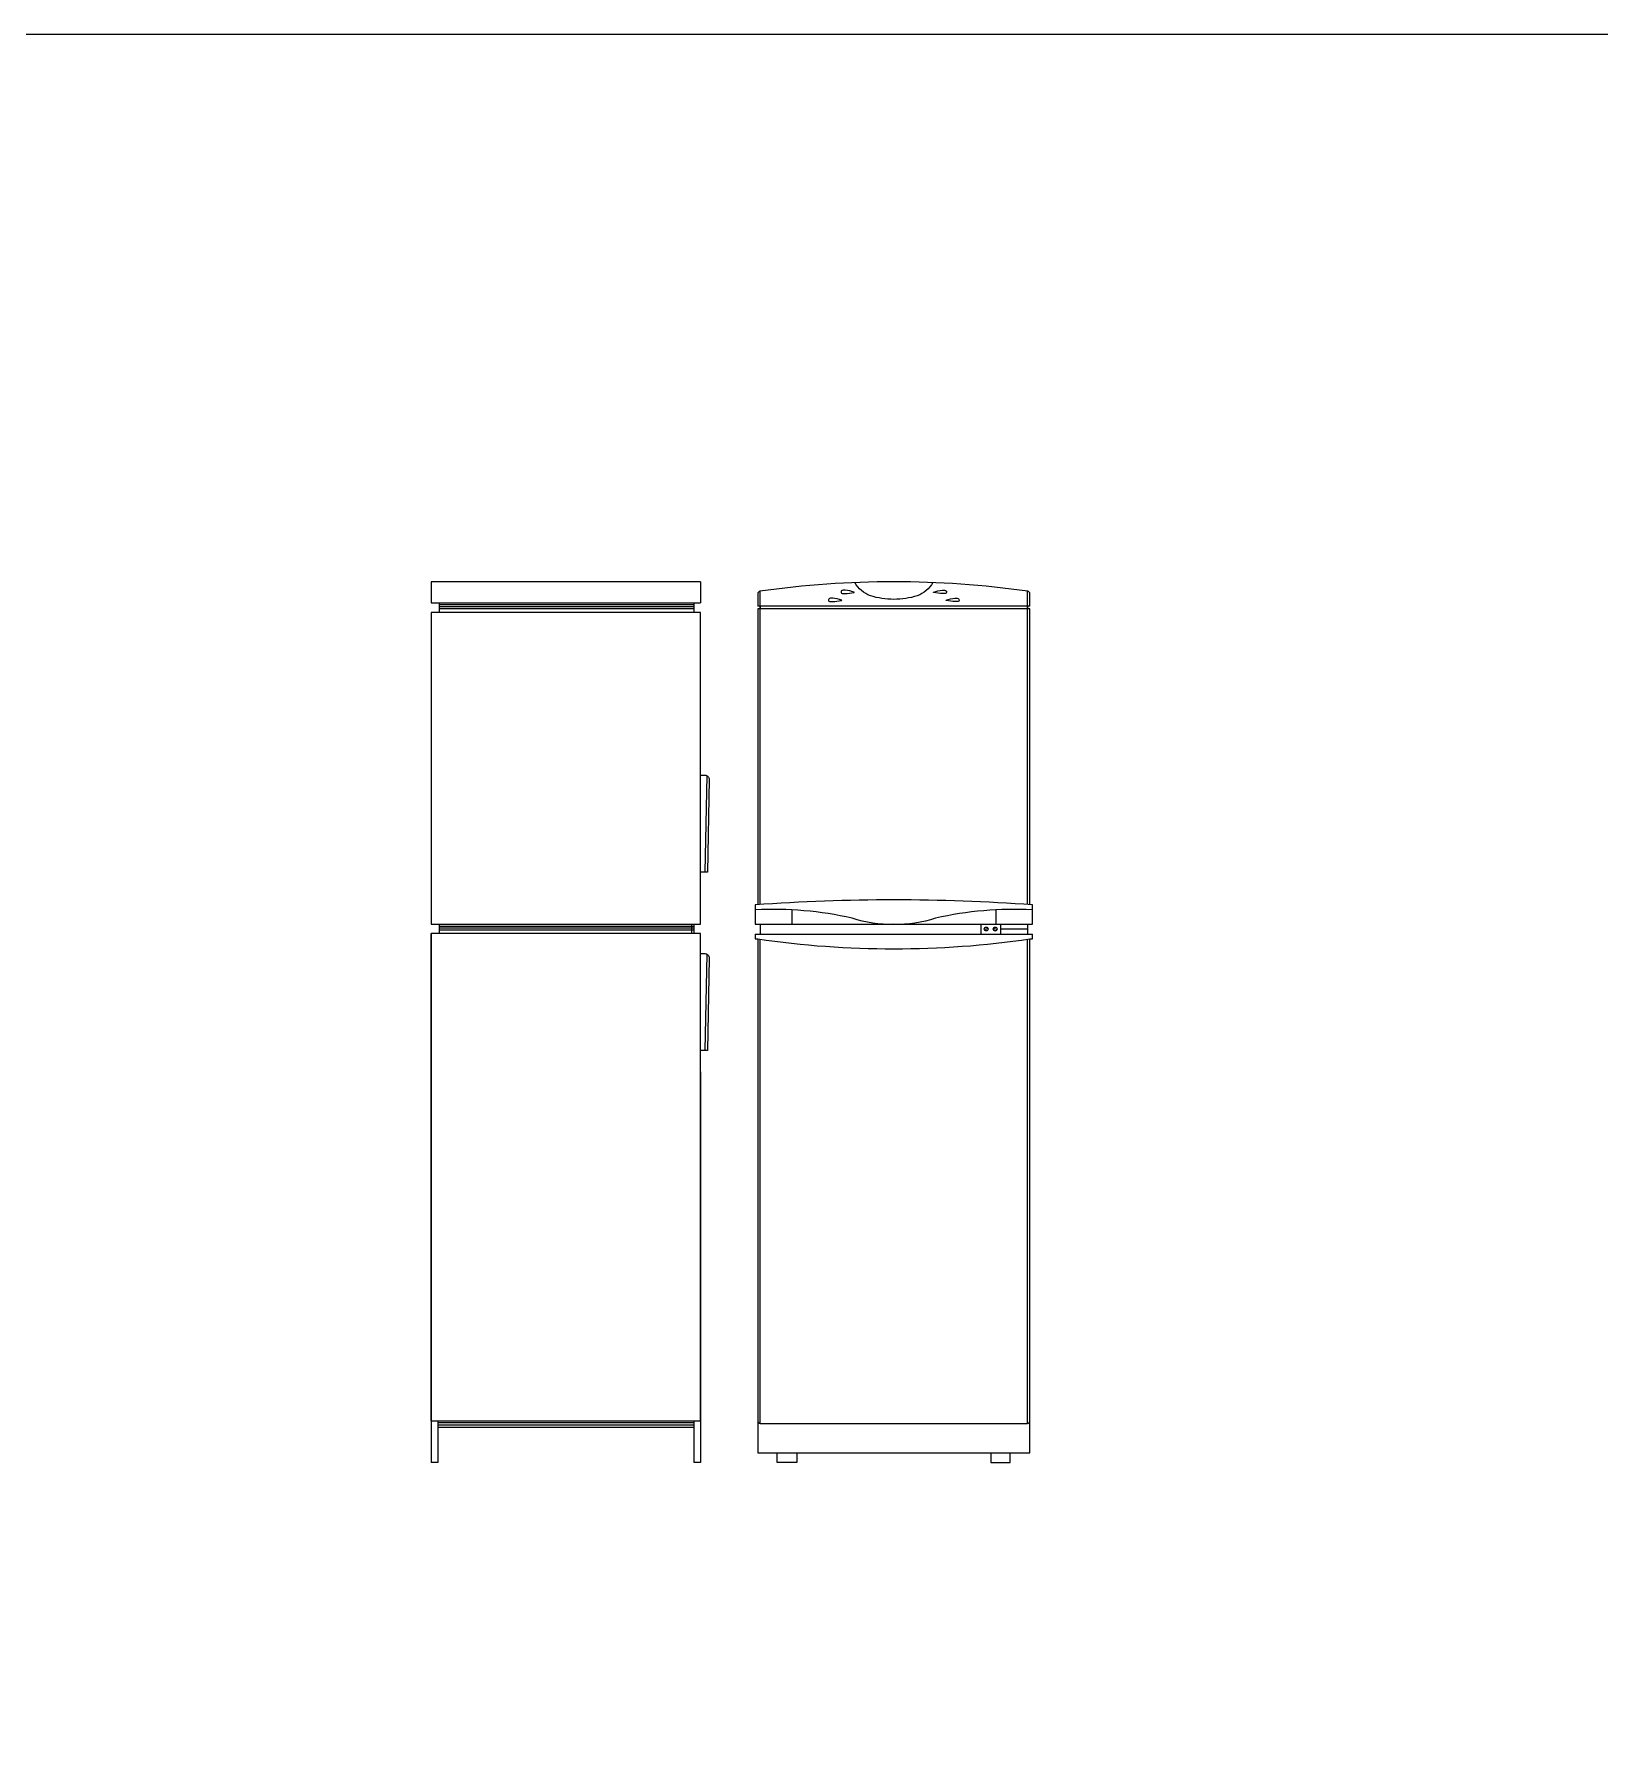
# Model space of a CAD drawing. Header units: millimetres. Extents: x 4065046 to 4134868, y -1476535 to -1460275.
# Drawn here: x 4071086 to 4074284, y -1463757 to -1460275 of the extents above; entities that cross this region are included whole.
import ezdxf

# ---------------------------------------------------------------- set-up
doc = ezdxf.new("R2010")
doc.units = ezdxf.units.MM
doc.header["$LTSCALE"] = 15

# ---------------------------------------------------------------- blocks, each defined once
blk = doc.blocks.new('A$C19BD1E5B')
h = blk.add_hatch()
h.set_pattern_fill('ANSI31', color=4, scale=30, style=0)
h.set_pattern_definition([(45, (-51843.754, 5925.0235), (-2.65165043, 2.65165043), [])])
h.paths.add_polyline_path([(494, 1090.4, 1), (486, 1090.4, 1)])
h.paths.add_polyline_path([(475.6, 1090.4, 1), (467.6, 1090.4, 1)])
at = {"color": 4}
for p, q in [((10, 1140.4), (10, 1780.7)), ((556, 1140.4), (556, 1780.7)), ((5, 1775.7), (5, 1750)), ((561, 1750), (5, 1750)), ((5, 1745), (5, 1140)), ((561, 1745), (5, 1745)), ((10, 1750), (10, 1745)), ((556, 1750), (556, 1745)), ((561, 1750), (561, 1775.7)), ((561, 1140), (561, 1745)), ((0, 1139.6), (0, 1100)), ((74.5, 1129.5), (74.5, 1100)), ((491.5, 1129.5), (491.5, 1100)), ((566, 1100), (566, 1139.6)), ((0, 1100), (566, 1100)), ((0, 1080), (0, 1070)), ((0, 1080), (566, 1080)), ((10, 1100), (10, 1080)), ((461, 1100), (461, 1080)), ((501, 1100), (501, 1080)), ((556, 1090), (501, 1090)), ((556, 1100), (556, 1080)), ((566, 1070), (566, 1080)), ((0, 1070), (5, 1070)), ((5, 1070), (5, 20)), ((10, 80), (10, 1069.3)), ((556, 80), (556, 1069.3)), ((561, 20), (561, 1070)), ((561, 1070), (566, 1070)), ((10, 80), (556, 80)), ((5, 20), (561, 20))]:
    blk.add_line(p, q, dxfattribs=at)
for points in [[(201.7, 1777.9, 0.741433), (201.9, 1779.1, 0.050066), (183.9, 1783.1, 0.197229), (175.7, 1780.9, 0.574938), (177.6, 1776.1, 0.064587), (183.1, 1775.9, 0.030174)], [(364.3, 1777.9, -0.741433), (364.1, 1779.1, -0.050066), (382.1, 1783.1, -0.197229), (390.3, 1780.9, -0.574938), (388.4, 1776.1, -0.064587), (382.9, 1775.9, -0.030174)], [(176.1, 1761.6, 0.741433), (176.2, 1762.7, 0.050066), (158.2, 1766.8, 0.197229), (150, 1764.5, 0.574938), (151.9, 1759.8, 0.064587), (157.5, 1759.5, 0.030174)], [(389.9, 1761.6, -0.741433), (389.8, 1762.7, -0.050066), (407.8, 1766.8, -0.197229), (416, 1764.5, -0.574938), (414.1, 1759.8, -0.064587), (408.5, 1759.5, -0.030174)]]:
    blk.add_lwpolyline(points, format="xyb", close=True, dxfattribs=at)
for points in [[(363, 1798.4, -0.160702), (330.9, 1771.3, -0.069593), (283, 1764, -0.069593), (235.1, 1771.3, -0.160702), (203, 1798.4)], [(566, 1129.9, 0.065021), (368.2, 1112.7, -0.090134), (283, 1100, -0.090134), (197.8, 1112.7, 0.065021), (0, 1129.9)]]:
    blk.add_lwpolyline(points, format="xyb", dxfattribs=at)
for points in [[(85, 20), (85, 0), (45, 0), (45, 20)], [(481, 20), (481, 0), (521, 0), (521, 20)]]:
    blk.add_lwpolyline(points, dxfattribs=at)
for centre in [(471.6, 1090.4), (490, 1090.4)]:
    blk.add_circle(centre, 4, dxfattribs=at)
for centre, radius, start, end in [((10, 1775.7), 5, 98.1018, 180), ((283, -142.1), 1942.1, 81.8982, 98.1018), ((556, 1775.7), 5, 0, 81.8982), ((283, -2719.2), 3869.2, 85.8055, 94.1945), ((283, 2992.1), 1942.1, 261.7702, 278.2298), ((10, 85), 5, 180, 270), ((556, 85), 5, 270, 0)]:
    blk.add_arc(centre, radius, start, end, dxfattribs=at)
blk = doc.blocks.new('A$C2D136ECC')
at = {"color": 4}
for p, q in [((18, 1800), (568.2, 1800)), ((18, 1800), (18, 1757)), ((568.2, 1800), (568.2, 1757)), ((568.2, 1757), (18, 1757)), ((31.6, 1756.9), (31.6, 1738.2)), ((31.6, 1752.7), (551.8, 1752.7)), ((31.6, 1748.8), (551.8, 1748.8)), ((31.6, 1744.8), (551.8, 1744.8)), ((551.8, 1756.9), (551.8, 1738.2)), ((18, 1736.9), (568, 1736.9)), ((18, 1100), (18, 1736.9)), ((568, 1736.9), (568, 1100)), ((0, 1395.9), (3.7, 1206.9)), ((5, 1404.1), (8.8, 1206.9)), ((18, 1405.1), (9, 1405.1)), ((3.7, 1206.9), (18, 1206.9)), ((492.6, 1100), (18, 1100)), ((18, 85.2), (18, 1081.3)), ((18, 1081.3), (492.6, 1081.3)), ((31.6, 1100), (31.6, 1081.3)), ((31.6, 1095.8), (492.6, 1095.8)), ((31.6, 1091.8), (492.6, 1091.8)), ((31.6, 1087.9), (492.6, 1087.9)), ((36.4, 1100), (36.4, 1081.3)), ((568, 1100), (492.6, 1100)), ((492.6, 1095.8), (551.8, 1095.8)), ((492.6, 1091.8), (551.8, 1091.8)), ((492.6, 1087.9), (551.8, 1087.9)), ((492.6, 1081.3), (568, 1081.3)), ((551.8, 1100), (551.8, 1081.3)), ((568, 85.2), (568, 1081.3)), ((568, 1081.3), (568, 85.2)), ((0, 1030.9), (3.7, 841.9)), ((5, 1039.1), (8.8, 841.9)), ((18, 1040.1), (9, 1040.1)), ((3.7, 841.9), (18, 841.9)), ((18, 798.7), (18, 0)), ((545.1, 85.2), (18, 85.2)), ((31.6, 85.2), (31.6, 0)), ((31.6, 81.2), (545.1, 81.2)), ((31.6, 76.5), (545.1, 76.5)), ((31.6, 71.9), (545.1, 71.9)), ((568, 85.2), (545.1, 85.2)), ((545.1, 81.2), (554.4, 81.2)), ((545.1, 76.5), (554.4, 76.5)), ((545.1, 71.9), (554.4, 71.9)), ((554.4, 85.2), (554.4, 0)), ((568, 85.2), (568, 0)), ((18, 0), (31.6, 0)), ((554.4, 0), (554.4, 0)), ((554.4, 0), (568, 0))]:
    blk.add_line(p, q, dxfattribs=at)
for centre in [(9, 1396.1), (9, 1031.1)]:
    blk.add_arc(centre, 8.99, 90, 181.123, dxfattribs=at)

msp = doc.modelspace()

# ---------------------------------------------------------------- linework, layer by layer
at = {"lineweight": 20, "ltscale": 0.25}
msp.add_lwpolyline([(4065045.8, -1460274.6), (4134868, -1460274.6), (4134868, -1476535.2), (4065045.8, -1476535.2)], close=True, dxfattribs=at)

# ---------------------------------------------------------------- block references
at = {"lineweight": 20, "xscale": -1}
msp.add_blockref('A$C2D136ECC', (4072464.9, -1463193.9), dxfattribs=at)
at = {"lineweight": 20}
msp.add_blockref('A$C19BD1E5B', (4072559, -1463193.9), dxfattribs=at)

doc.saveas('drawing.dxf')
